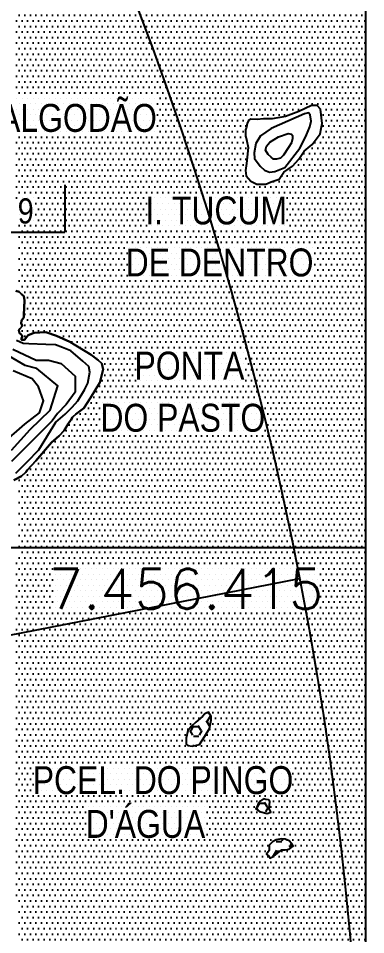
# Model space of a CAD drawing. Header units: millimetres. Extents: x 548366 to 1117317, y 7446967 to 14899125.
# Drawn here: x 558866 to 559365, y 7455860 to 7457174 of the extents above; entities that cross this region are included whole.
import ezdxf
from ezdxf.enums import TextEntityAlignment as Align

# ---------------------------------------------------------------- set-up
doc = ezdxf.new("R2010")
doc.units = ezdxf.units.MM
doc.header["$MEASUREMENT"] = 0
for name, color, linetype in [('AFLORAMENTO_ROCHOSO', 32, 'Continuous'), ('AID5_25K', 2, 'Continuous'), ('CURVA_INTERMEDIÁRIA', 32, 'Continuous'), ('HACHURA_OCEANO', 131, 'Continuous'), ('MALHA_TM', 8, 'Continuous'), ('OCEANO', 5, 'Continuous'), ('RADIAIS', 222, 'Continuous'), ('RIO_PERMANENTE', 4, 'Continuous'), ('TXT_COORD_MALHA', 7, 'Continuous'), ('TXT_HIDRO', 8, 'Continuous')]:
    doc.layers.add(name, color=color, linetype=linetype)
doc.styles.add('ar_n', font='ARIALN.TTF', dxfattribs={"height": 30})
doc.styles.add('TXT_MALHA_10K', font='romans.shx', dxfattribs={"height": 23})
doc.styles.add('TXT_PRAIA', font='ARIALN.TTF', dxfattribs={"height": 30})
pattern_1 = [(0, (0, 0), (3.96875, 7.9375), [0, -7.9375])]

msp = doc.modelspace()

# ---------------------------------------------------------------- hatches: boundary and pattern name
at = {"layer": 'AFLORAMENTO_ROCHOSO', "ltscale": 0.5}
h = msp.add_hatch(dxfattribs=at)
h.set_pattern_fill('HEX', color=256, scale=2.5, style=0)
h.set_pattern_definition([(0, (0, 0), (0, 13.74815), [7.9375, -15.875]), (120, (0, 0), (-11.906247155, -6.874075), [7.9375, -15.875]), (60, (7.938, 0), (-11.906247155, 6.874075), [7.9375, -15.875])])
h.paths.add_polyline_path([(559140.7, 7456155), (559143, 7456167.1), (559143, 7456172.4), (559139.2, 7456178.5), (559133.9, 7456176.2), (559130.8, 7456172.4), (559121, 7456164.1), (559114.9, 7456158.8), (559109.6, 7456152), (559107.3, 7456141.4), (559107.3, 7456133), (559109.6, 7456130.8), (559115.7, 7456130), (559126.3, 7456132.3), (559133.9, 7456144.4)])
h.paths.add_polyline_path([(559226.4, 7456040.6), (559227.1, 7456050.5), (559225.6, 7456052.7), (559221.8, 7456053.5), (559218, 7456054.3), (559213.5, 7456051.2), (559210.4, 7456047.4), (559209.7, 7456044.4), (559207.4, 7456039.9), (559212.7, 7456036.1), (559223.3, 7456033.1), (559228.6, 7456035.3)])
h.paths.add_polyline_path([(559260.6, 7455986.6), (559258.3, 7455990.4), (559255.2, 7455994.2), (559249.2, 7455996.4), (559243.9, 7455997.2), (559236.3, 7455995.7), (559231, 7455992.6), (559226.4, 7455988.1), (559226.4, 7455980.5), (559222.6, 7455975.2), (559225.7, 7455972.2), (559227.2, 7455969.2), (559233.3, 7455972.2), (559240.8, 7455978.3), (559244.6, 7455981.3), (559249.2, 7455981.3), (559255.2, 7455982)])
at = {"layer": 'HACHURA_OCEANO', "ltscale": 2.5}
h = msp.add_hatch(dxfattribs=at)
h.set_pattern_fill('DOTS', color=256, scale=5, style=0)
h.set_pattern_definition(pattern_1)
h.paths.add_polyline_path([(558863.5, 7456916.1), (558867.5, 7456908.2), (559359.6, 7456908.2), (559363.6, 7456900.2), (559363.6, 7457424.1), (559359.6, 7457416.2), (558867.5, 7457416.2), (558863.5, 7457408.2)])
h.paths.add_polyline_path([(559195, 7457022.7), (559196.7, 7457027.1), (559200.1, 7457028.9), (559209.1, 7457028.7), (559218, 7457029.8), (559224.4, 7457029.7), (559230.8, 7457029.6), (559250, 7457033), (559269.2, 7457040.3), (559287.2, 7457048.8), (559295.3, 7457048.6), (559299.9, 7457043.5), (559302.4, 7457023.1), (559301.1, 7457015.5), (559299.8, 7457007.9), (559288.3, 7456992.9), (559276.7, 7456983), (559269, 7456971.7), (559260.1, 7456961.7), (559247.3, 7456953.1), (559240.8, 7456943), (559229.3, 7456939.4), (559221.6, 7456935.8), (559211.4, 7456936), (559208.8, 7456936), (559199.9, 7456940), (559193.5, 7456947.7), (559192.3, 7456955.4), (559193.6, 7456965.5), (559194.9, 7456974.4), (559196.2, 7456988.3), (559193.7, 7456999.8), (559192.4, 7457004.9), (559192.4, 7457006.2), (559192.4, 7457013.8), (559193.7, 7457017.6)], flags=16)
at = {"layer": 'HACHURA_OCEANO', "ltscale": 4}
h = msp.add_hatch(dxfattribs=at)
h.set_pattern_fill('DOTS,_O', color=256, scale=5)
h.set_pattern_definition(pattern_1)
h.paths.add_polyline_path([(559365, 7456915), (558865, 7456915), (558865, 7456782.2), (558867.3, 7456781.6), (558870.7, 7456778.2), (558874.2, 7456775.3), (558874.8, 7456768.9), (558874.2, 7456748.7), (558874.2, 7456744.6), (558870.7, 7456740.6), (558870.2, 7456735.9), (558871.9, 7456732.5), (558868.5, 7456728.5), (558870.7, 7456720.2), (558873.4, 7456715.9), (558876, 7456714.3), (558880, 7456719.2), (558888.7, 7456722.6), (558905.5, 7456723.8), (558921.1, 7456718.6), (558940.3, 7456709.9), (558970.5, 7456691), (558981, 7456683.4), (558986.2, 7456678.8), (558987.9, 7456670.1), (558983.3, 7456651.6), (558969.9, 7456629.6), (558960.1, 7456614.6), (558948.5, 7456605.9), (558943.9, 7456601.9), (558942.1, 7456598.4), (558937.5, 7456592), (558931.7, 7456582.8), (558924.8, 7456575.2), (558913.8, 7456565.4), (558891.4, 7456539), (558879.2, 7456526.3), (558876.9, 7456522.8), (558870.6, 7456517), (558865, 7456514.1), (558865, 7456415), (559365, 7456415)])
at = {"layer": 'HACHURA_OCEANO', "ltscale": 2.5}
h = msp.add_hatch(dxfattribs=at)
h.set_pattern_fill('DOTS', color=256, scale=5, style=0)
h.set_pattern_definition(pattern_1)
h.paths.add_polyline_path([(558863.5, 7455916), (558867.5, 7455908.1), (558875.4, 7455908.1), (559363.6, 7455900.1), (559363.6, 7456424), (558875.4, 7456416.1), (558867.5, 7456416.1), (558863.5, 7456408.1)])
h.paths.add_polyline_path([(559107.3, 7456141.4), (559109.6, 7456152), (559114.9, 7456158.8), (559121, 7456164.1), (559130.8, 7456172.4), (559133.9, 7456176.2), (559139.2, 7456178.5), (559143, 7456172.4), (559143, 7456167.1), (559140.7, 7456155), (559133.9, 7456144.4), (559126.3, 7456132.3), (559115.7, 7456130), (559109.6, 7456130.8), (559107.3, 7456133)], flags=16)
h.paths.add_polyline_path([(559210.4, 7456047.4), (559213.5, 7456051.2), (559218, 7456054.3), (559221.8, 7456053.5), (559225.6, 7456052.7), (559227.1, 7456050.5), (559226.4, 7456040.6), (559228.6, 7456035.3), (559223.3, 7456033.1), (559212.7, 7456036.1), (559207.4, 7456039.9), (559209.7, 7456044.4)], flags=16)
h.paths.add_polyline_path([(559226.4, 7455988.1), (559231, 7455992.6), (559236.3, 7455995.7), (559243.9, 7455997.2), (559249.2, 7455996.4), (559255.2, 7455994.2), (559258.3, 7455990.4), (559260.6, 7455986.6), (559255.2, 7455982), (559249.2, 7455981.3), (559244.6, 7455981.3), (559240.8, 7455978.3), (559233.3, 7455972.2), (559227.2, 7455969.2), (559225.7, 7455972.2), (559222.6, 7455975.2), (559226.4, 7455980.5)], flags=16)
h = msp.add_hatch(dxfattribs=at)
h.set_pattern_fill('DOTS', color=256, scale=5, style=0)
h.set_pattern_definition(pattern_1)
h.paths.add_polyline_path([(559363.6, 7456424), (559359.6, 7456416.1), (559359.6, 7455955.7), (559359.6, 7455908.1), (559363.6, 7455900.1)])
at = {"layer": 'HACHURA_OCEANO', "ltscale": 0.5}
h = msp.add_hatch(dxfattribs=at)
h.set_pattern_fill('DOTS', color=256, scale=5, style=0)
h.set_pattern_definition(pattern_1)
h.paths.add_polyline_path([(559365, 7455915), (558865, 7455915), (558865, 7455412.7), (559365, 7455412.7)])

# ---------------------------------------------------------------- linework, layer by layer
at = {"layer": 'AID5_25K'}
msp.add_lwpolyline([(549360, 7450410), (559365, 7450410), (559365, 7460415), (549360, 7460415), (549360, 7450410)], dxfattribs=at)
at = {"layer": 'CURVA_INTERMEDIÁRIA'}
for points, elevation in [([(559274.9, 7456995.7), (559280.1, 7457006.7), (559285, 7457018.3), (559286.5, 7457026.2), (559285.3, 7457035.2), (559283, 7457038.1), (559276.9, 7457036.9), (559229, 7457015.7), (559213.9, 7457005.3), (559207, 7456994), (559204.6, 7456980.9), (559205.5, 7456972.8), (559213.3, 7456961.8), (559219.7, 7456956), (559226.7, 7456953.1), (559234.5, 7456953.9), (559248.8, 7456960), (559270.2, 7456987.3), (559274.9, 7456995.7)], 10), ([(558862.3, 7456521.2), (558878.6, 7456537.9), (558895.4, 7456554.9), (558920.2, 7456594.6), (558933.3, 7456606.2), (558943.4, 7456616.3), (558951.4, 7456625), (558960.9, 7456640.9), (558965.9, 7456650.4), (558968.8, 7456666.3), (558967.4, 7456674.3), (558958.7, 7456682.2), (558941.3, 7456696.7), (558929.7, 7456701.8), (558919.5, 7456705.4), (558905.7, 7456706.1), (558881.1, 7456706.9), (558873.1, 7456707.6), (558863.5, 7456711.8)], 10), ([(558856.4, 7456554.2), (558883.1, 7456584), (558911.9, 7456611.6), (558922.7, 7456646.8), (558892.7, 7456671.3), (558875.9, 7456676), (558841.5, 7456695.9)], 30), ([(558858.3, 7456699.1), (558891.6, 7456683.7), (558909.5, 7456683.7), (558927.4, 7456678.6), (558947.8, 7456660.7), (558947.8, 7456637.7), (558935, 7456619.8), (558922.3, 7456607), (558914.6, 7456596.7), (558856.3, 7456538.3)], 20), ([(558845.1, 7456565.5), (558875.5, 7456591.5), (558896.3, 7456607.8), (558902.1, 7456625.1), (558894.9, 7456645.3), (558886.2, 7456656.9), (558858.7, 7456668.4)], 40)]:
    msp.add_lwpolyline(points, dxfattribs=dict(at, elevation=elevation))
at = {"layer": 'CURVA_INTERMEDIÁRIA', "linetype": 'Continuous', "elevation": 20}
msp.add_lwpolyline([(559229.3, 7456974.5), (559224.7, 7456978.6), (559221.2, 7456984.7), (559222.6, 7456990.5), (559227.3, 7456996), (559240, 7457003.8), (559253.7, 7457008.5), (559258.3, 7457007.6), (559259.8, 7457005.6), (559260.1, 7457001.2), (559258.3, 7456995.4), (559254.3, 7456988.4), (559247, 7456977.4), (559242.4, 7456973.4), (559236.9, 7456971.6), (559232.8, 7456971.6), (559229.3, 7456974.5)], dxfattribs=at)
at = {"layer": 'MALHA_TM'}
msp.add_lwpolyline([(549360, 7456415), (559365, 7456415)], dxfattribs=at)
at = {"layer": 'OCEANO', "ltscale": 2.5}
for points in [[(559193.7, 7456999.8), (559196.2, 7456988.3), (559194.9, 7456974.4), (559193.6, 7456965.5), (559192.3, 7456955.4), (559193.5, 7456947.7), (559199.9, 7456940), (559208.8, 7456936), (559211.4, 7456936), (559221.6, 7456935.8), (559229.3, 7456939.4), (559240.8, 7456943), (559247.3, 7456953.1), (559260.1, 7456961.7), (559269, 7456971.7), (559276.7, 7456983), (559288.3, 7456992.9), (559299.8, 7457007.9), (559301.1, 7457015.5), (559302.4, 7457023.1), (559299.9, 7457043.5), (559295.3, 7457048.6), (559287.2, 7457048.8), (559269.2, 7457040.3), (559269.2, 7457040.3), (559269.2, 7457040.3), (559250, 7457033), (559230.8, 7457029.6), (559230.8, 7457029.6), (559224.4, 7457029.7), (559218, 7457029.8), (559209.1, 7457028.7), (559200.1, 7457028.9), (559196.7, 7457027.1), (559195, 7457022.7), (559193.7, 7457017.6), (559192.4, 7457013.8), (559192.4, 7457006.2), (559192.4, 7457004.9), (559193.7, 7456999.8), (559193.7, 7456999.8)], [(558859.6, 7456511.2), (558870.6, 7456517), (558876.9, 7456522.8), (558879.2, 7456526.3), (558891.4, 7456539), (558913.8, 7456565.4), (558924.8, 7456575.2), (558931.7, 7456582.8), (558937.5, 7456592), (558942.1, 7456598.4), (558943.9, 7456601.9), (558948.5, 7456605.9), (558960.1, 7456614.6), (558969.9, 7456629.6), (558983.3, 7456651.6), (558987.9, 7456670.1), (558986.2, 7456678.8), (558981, 7456683.4), (558970.5, 7456691), (558940.3, 7456709.9), (558921.1, 7456718.6), (558905.5, 7456723.8), (558888.7, 7456722.6), (558880, 7456719.2), (558874.8, 7456712.8), (558870.7, 7456712.8), (558870.7, 7456714.5), (558871.9, 7456718), (558869.6, 7456720.9), (558867.8, 7456722), (558866.7, 7456726.7), (558868.4, 7456728.4), (558871.9, 7456732.5), (558870.2, 7456735.9), (558870.7, 7456740.6), (558874.2, 7456744.6), (558874.2, 7456748.7), (558874.8, 7456768.9), (558874.2, 7456775.3), (558870.7, 7456778.2), (558867.3, 7456781.6), (558862.6, 7456782.8)]]:
    msp.add_lwpolyline(points, dxfattribs=at)
for points in [[(559107.3, 7456141.4), (559107.3, 7456133), (559109.6, 7456130.8), (559115.7, 7456130), (559126.3, 7456132.3), (559133.9, 7456144.4), (559140.7, 7456155), (559143, 7456167.1), (559143, 7456172.4), (559139.2, 7456178.5), (559133.9, 7456176.2), (559130.8, 7456172.4), (559121, 7456164.1), (559114.9, 7456158.8), (559109.6, 7456152)], [(559218, 7456054.3), (559213.5, 7456051.2), (559210.4, 7456047.4), (559209.7, 7456044.4), (559207.4, 7456039.9), (559212.7, 7456036.1), (559223.3, 7456033.1), (559228.6, 7456035.3), (559226.4, 7456040.6), (559227.1, 7456050.5), (559225.6, 7456052.7), (559221.8, 7456053.5)], [(559236.3, 7455995.7), (559231, 7455992.6), (559226.4, 7455988.1), (559226.4, 7455980.5), (559222.6, 7455975.2), (559225.7, 7455972.2), (559227.2, 7455969.2), (559233.3, 7455972.2), (559240.8, 7455978.3), (559244.6, 7455981.3), (559249.2, 7455981.3), (559255.2, 7455982), (559260.6, 7455986.6), (559258.3, 7455990.4), (559255.2, 7455994.2), (559249.2, 7455996.4), (559243.9, 7455997.2)]]:
    msp.add_lwpolyline(points, close=True, dxfattribs=at)
at = {"layer": 'RADIAIS', "linetype": 'Continuous', "ltscale": 2.5}
for p in [(558932.9, 7456934.7), (558242.2, 7456867)]:
    msp.add_line(p, (558932.9, 7456867), dxfattribs=at)
msp.add_lwpolyline([(559269.4, 7456370.1), (549458.1, 7454455.4)], dxfattribs=at)
msp.add_circle((554363.7, 7455412.7), 4998.2, dxfattribs=at)
msp.add_point((559269.4, 7456370.1), dxfattribs=at)
at = {"layer": 'RIO_PERMANENTE'}
msp.add_lwpolyline([(558862.6, 7456782.8), (558867.3, 7456781.6), (558870.7, 7456778.2), (558874.2, 7456775.3), (558874.8, 7456768.9), (558874.2, 7456748.7), (558874.2, 7456744.6), (558870.7, 7456740.6), (558870.2, 7456735.9), (558871.9, 7456732.5), (558868.4, 7456728.4), (558866.7, 7456726.7), (558867.8, 7456722), (558869.6, 7456720.9), (558871.9, 7456718), (558870.7, 7456714.5), (558870.7, 7456712.8), (558874.8, 7456712.8), (558880, 7456719.2), (558888.7, 7456722.6), (558905.5, 7456723.8), (558921.1, 7456718.6), (558940.3, 7456709.9), (558970.5, 7456691), (558981, 7456683.4), (558986.2, 7456678.8), (558987.9, 7456670.1), (558983.3, 7456651.6), (558969.9, 7456629.6), (558960.1, 7456614.6), (558948.5, 7456605.9), (558943.9, 7456601.9), (558942.1, 7456598.4), (558937.5, 7456592), (558931.7, 7456582.8), (558924.8, 7456575.2), (558913.8, 7456565.4), (558891.4, 7456539), (558879.2, 7456526.3), (558876.9, 7456522.8), (558870.6, 7456517), (558859.6, 7456511.2)], dxfattribs=at)

# ---------------------------------------------------------------- texts
at = {"layer": 'RADIAIS', "linetype": 'Continuous', "ltscale": 2.5, "style": 'ar_n'}
msp.add_text('9', height=36, dxfattribs=at).set_placement((558876.7, 7456879.5), align=Align.CENTER)
at = {"layer": 'TXT_COORD_MALHA', "style": 'TXT_MALHA_10K'}
msp.add_text('7.456.415', height=57.5, dxfattribs=at).set_placement((558909.9, 7456326.7))
at = {"layer": 'TXT_HIDRO', "style": 'TXT_PRAIA'}
for s, p in [('PONTA DO ALGODÃO', (558586.4, 7457010.9)), ('I. TUCUM ', (559048.5, 7456878.2)), ('DE DENTRO', (559020.2, 7456803.6)), ('PONTA ', (559033, 7456655.7)), ('DO PASTO', (558984, 7456580.9)), ('PCEL. DO PINGO ', (558886.8, 7456061.2)), ("D'ÁGUA", (558962.8, 7455998.4))]:
    msp.add_text(s, height=40, dxfattribs=at).set_placement(p)

doc.saveas('drawing.dxf')
